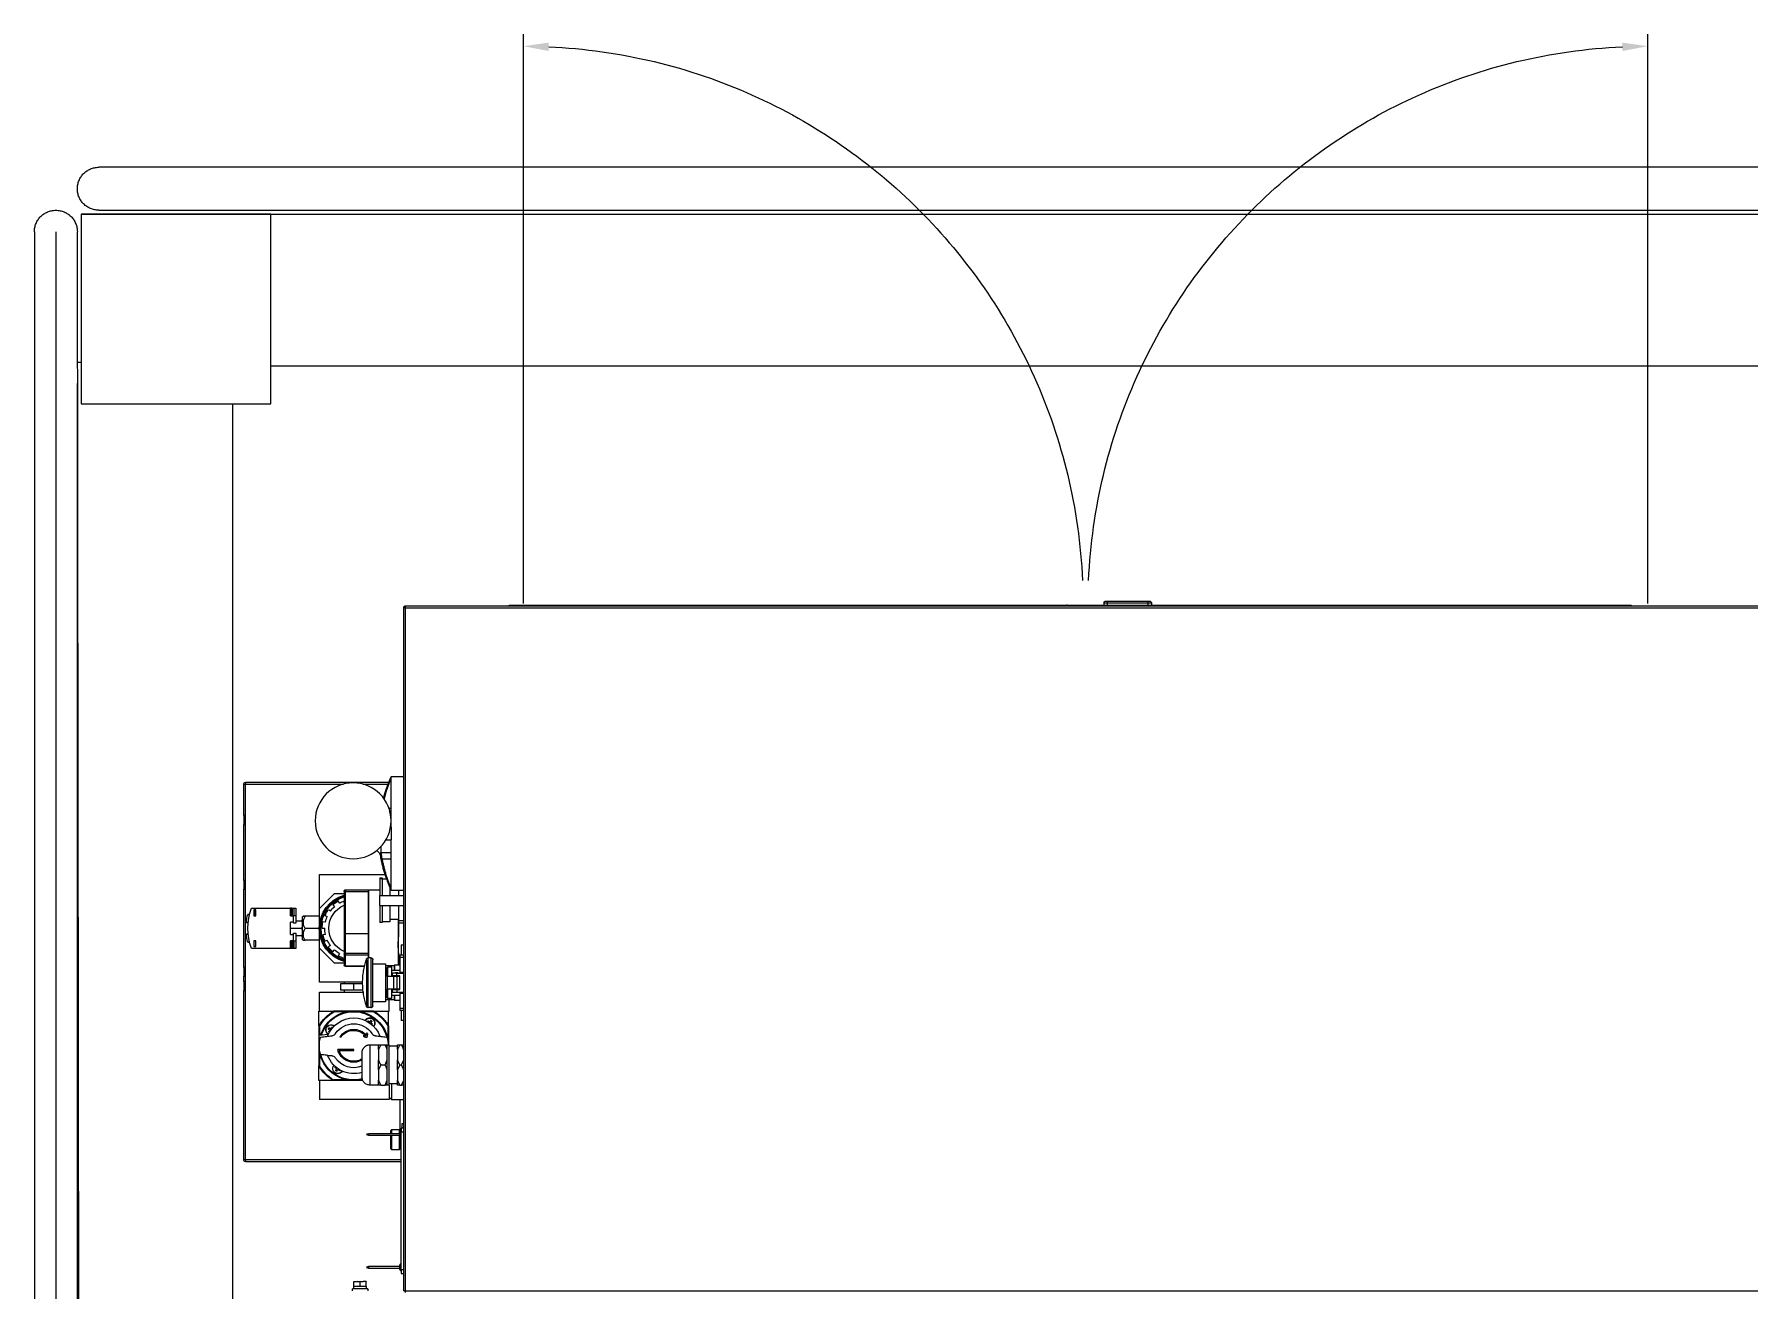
# Model space of a CAD drawing. Extents: x -681219 to -550379, y -242630 to -158199.
# Drawn here: x -670946 to -669590, y -213595 to -212602 of the extents above; entities that cross this region are included whole.
import ezdxf

# ---------------------------------------------------------------- set-up
doc = ezdxf.new("R2010")
doc.units = 0
doc.header["$LTSCALE"] = 1000
doc.linetypes.add('DASHED2', pattern=[9.525, 6.35, -3.175])
doc.linetypes.add('HIDDEN', pattern=[9.525, 6.35, -3.175])
doc.layers.get('0').update_dxf_attribs({"linetype": 'CONTINUOUS'})
doc.layers.add('future', color=4, linetype='DASHED2', lineweight=0)

# ---------------------------------------------------------------- blocks, each defined once
blk = doc.blocks.new('A$Caddf9ae6')
at = {"color": 0}
for p, q in [((1175.7, -2428), (1175.7, 1338)), ((1209.7, 1304), (1209.7, -2428)), ((1172.7, -2442), (1172.7, -695)), ((-1243.7, -2445), (1038.7, -2445)), ((-1140.7, -2442), (1158.7, -2445)), ((-525.7, -2445), (737.7, -2445)), ((1192.7, -2445), (1192.7, -2445)), ((1158.7, -2462), (-1260.7, -2462)), ((1158.7, -2479), (-1243.7, -2479))]:
    blk.add_line(p, q, dxfattribs=at)
at = {"color": 0, "linetype": 'HIDDEN'}
for p, q in [((1052.7, -2292), (1052.7, 1168)), ((321.5, -2185.5), (321.5, 836.5)), ((321.5, -2185.5), (321.5, 836.5)), ((861.5, -2185.5), (861.5, 836.5)), ((863, -2185.5), (863, 836.5)), ((863, -1217.5), (863.5, -1217.5)), ((863.5, -1662.5), (863.5, -1217.5)), ((863.5, -1595.7), (865.3, -1595.7)), ((865.3, -1598.7), (863.5, -1598.7)), ((865.3, -1598.7), (865.3, -1595.7)), ((866.3, -1596.7), (865.3, -1595.7)), ((865.3, -1630.7), (865.3, -1598.7)), ((866.3, -1598.7), (865.3, -1598.7)), ((866.3, -1596.7), (866.3, -1598.7)), ((866.3, -1598.7), (866.3, -1630.7)), ((866.3, -1618.8), (866.3, -1618.8)), ((863.5, -1630.7), (865.3, -1630.7)), ((865.3, -1633.7), (863.5, -1633.7)), ((865.3, -1633.7), (865.3, -1630.7)), ((865.3, -1630.7), (866.3, -1630.7)), ((865.3, -1633.7), (866.3, -1632.7)), ((866.3, -1630.7), (866.3, -1632.7)), ((863.5, -1662.5), (863, -1662.5)), ((863.4, -1662.5), (863.5, -1662.5)), ((863.5, -1662.8), (863.4, -1663)), ((863.5, -1662.5), (863.5, -1662.8)), ((863.5, -2103), (863.5, -1662.5)), ((863.5, -2103), (863, -2103)), ((320, -2185.5), (321.5, -2185.5)), ((321.5, -2185.5), (861.5, -2185.5)), ((321.5, -2185.5), (861.5, -2185.5)), ((321.5, -2187), (321.5, -2185.5)), ((321.5, -2187), (861.5, -2187)), ((321.5, -2187), (861.5, -2187)), ((335, -2189), (335, -2187)), ((338, -2189), (335, -2189)), ((338, -2187), (338, -2189)), ((338, -2189), (447, -2189)), ((339.1, -2190.3), (339.1, -2214.5)), ((340, -2190.3), (339.1, -2190.3)), ((340.9, -2190.3), (340, -2190.3)), ((340.9, -2214.5), (340.9, -2190.3)), ((434, -2189.5), (433, -2190.5)), ((444.1, -2190.5), (433, -2190.5)), ((433, -2190.5), (433, -2196.5)), ((433, -2196.5), (444.1, -2196.5)), ((433, -2196.5), (434, -2197.5)), ((434, -2189.5), (442.4, -2189.5)), ((435, -2189.5), (435, -2189)), ((435, -2189), (435, -2189.5)), ((444.1, -2190.3), (444.1, -2214.5)), ((445, -2190.3), (444.1, -2190.3)), ((445.9, -2190.3), (445, -2190.3)), ((445.9, -2214.5), (445.9, -2190.3)), ((449, -2190.5), (445.9, -2190.5)), ((445.9, -2196.5), (449, -2196.5)), ((447, -2189), (447, -2187)), ((450, -2189), (447, -2189)), ((447.6, -2189.5), (448, -2189.5)), ((449, -2190.5), (448, -2189.5)), ((448, -2197.5), (449, -2196.5)), ((472.5, -2190), (448.5, -2190)), ((449, -2196.5), (449, -2190.5)), ((450, -2187), (450, -2189)), ((453.5, -2188.5), (450, -2188.5)), ((453.5, -2187), (453.5, -2188.5)), ((472.5, -2187), (472.5, -2196.5)), ((472.5, -2196.5), (476.7, -2196.5)), ((472.5, -2196.5), (474.5, -2198.5)), ((476.7, -2196.5), (485, -2196.5)), ((484, -2188.8), (487.9, -2187)), ((484, -2187), (484, -2188.8)), ((484, -2190.2), (484, -2188.8)), ((484, -2192), (487.9, -2192)), ((485, -2192), (485, -2198.5)), ((496.1, -2192), (487.9, -2192)), ((500, -2190.2), (496.1, -2192)), ((496.1, -2192), (503.9, -2192)), ((500, -2188.8), (503.9, -2187)), ((500, -2190.2), (500, -2188.8)), ((512.1, -2192), (503.9, -2192)), ((516, -2190.2), (512.1, -2192)), ((512.1, -2192), (516, -2192)), ((515, -2198.5), (515, -2192)), ((516, -2190.2), (516, -2188.8)), ((516, -2192), (516, -2190.2)), ((535, -2187), (535, -2189)), ((543, -2189), (535, -2189)), ((543, -2187), (543, -2190)), ((544.9, -2190), (543, -2190)), ((544.9, -2190), (544.9, -2187)), ((556.7, -2190), (544.9, -2190)), ((551, -2190), (551, -2194)), ((551, -2194), (555, -2194)), ((551, -2194), (551.5, -2194.5)), ((555, -2194.5), (551.5, -2194.5)), ((551.5, -2194.5), (551.5, -2201.5)), ((552.5, -2196.5), (560, -2196.5)), ((552.5, -2196.5), (552.5, -2199.5)), ((555, -2190), (555, -2196.5)), ((556.7, -2190), (556.7, -2187)), ((557.5, -2190), (556.7, -2190)), ((557.2, -2191.5), (557.2, -2193.5)), ((557.5, -2191.5), (557.2, -2191.5)), ((557.2, -2193.5), (557.5, -2193.5)), ((557.5, -2192.5), (557.5, -2187)), ((559.5, -2192.5), (557.5, -2192.5)), ((557.5, -2196), (557.5, -2192.5)), ((557.5, -2196), (559.5, -2196)), ((559.5, -2192.5), (559.5, -2190)), ((559.5, -2190), (570.5, -2190)), ((560, -2191.5), (559.5, -2191.5)), ((559.5, -2196), (559.5, -2192.5)), ((559.5, -2193.5), (560, -2193.5)), ((560, -2190), (560, -2192.5)), ((570, -2192.5), (560, -2192.5)), ((560, -2192.5), (560, -2195)), ((570, -2195), (560, -2195)), ((560, -2195), (560, -2200)), ((570, -2190), (570, -2192.5)), ((570.5, -2191.5), (570, -2191.5)), ((570, -2192.5), (570, -2195)), ((570, -2193.5), (570.5, -2193.5)), ((570, -2195), (570, -2200)), ((570, -2196.5), (577.5, -2196.5)), ((570.5, -2190), (570.5, -2192.5)), ((570.5, -2192.5), (570.5, -2196)), ((570.5, -2192.5), (572.5, -2192.5)), ((570.5, -2196), (572.5, -2196)), ((572.5, -2192.5), (572.5, -2187)), ((573.3, -2190), (572.5, -2190)), ((572.7, -2191.5), (572.5, -2191.5)), ((572.5, -2192.5), (572.5, -2196)), ((572.5, -2193.5), (572.7, -2193.5)), ((572.7, -2191.5), (572.7, -2193.5)), ((573.3, -2190), (573.3, -2187)), ((585.1, -2190), (573.3, -2190)), ((575, -2196.5), (575, -2190)), ((575, -2194), (578.1, -2194)), ((577.7, -2194.5), (575, -2194.5)), ((577.5, -2199.5), (577.5, -2196.5)), ((578.5, -2194.5), (577.7, -2194.5)), ((578.1, -2194), (579, -2194)), ((578.5, -2194.5), (579, -2194)), ((578.5, -2201.5), (578.5, -2194.5)), ((579, -2194), (579, -2190)), ((579, -2191), (588.4, -2191)), ((588.4, -2191.5), (579, -2191.5)), ((585.1, -2190), (585.1, -2187)), ((587, -2190), (585.1, -2190)), ((587, -2190), (587, -2187)), ((593.1, -2189), (587, -2189)), ((588.4, -2191.5), (588.4, -2191)), ((595, -2191.5), (588.4, -2191.5)), ((595, -2189), (593.1, -2189)), ((595, -2189), (595, -2187)), ((601.6, -2191.5), (595, -2191.5)), ((601.6, -2191), (601.6, -2191.5)), ((601.6, -2191), (612, -2191)), ((615, -2191.5), (601.6, -2191.5)), ((612, -2187), (612, -2191)), ((612, -2191), (614, -2191)), ((614, -2187), (614, -2191)), ((614, -2191), (626, -2191)), ((615, -2191), (615, -2198)), ((626, -2187.1), (626.3, -2187.2)), ((633.7, -2187.2), (634, -2187.1)), ((634, -2191), (638, -2191)), ((638, -2187), (638, -2197)), ((728, -2197), (728, -2187)), ((861.5, -2185.5), (861.5, -2187)), ((861.5, -2185.5), (863, -2185.5)), ((444.1, -2197.5), (434, -2197.5)), ((448, -2197.5), (445.9, -2197.5)), ((477.7, -2198.5), (472.6, -2198.5)), ((482.3, -2198.5), (477.7, -2198.5)), ((484, -2198.5), (482.3, -2198.5)), ((484, -2198.5), (516, -2198.5)), ((484, -2198.5), (484, -2200)), ((484, -2201.8), (487.9, -2200)), ((484, -2200), (484, -2201.8)), ((484, -2200), (487.9, -2200)), ((484, -2205.2), (484, -2201.8)), ((484, -2207), (487.9, -2207)), ((484, -2207), (484, -2213.5)), ((487.9, -2200), (492, -2200)), ((492, -2207), (487.9, -2207)), ((492, -2200), (496.1, -2200)), ((496.1, -2207), (492, -2207)), ((496.1, -2200), (503.9, -2200)), ((500, -2205.2), (496.1, -2207)), ((496.1, -2207), (503.9, -2207)), ((500, -2201.8), (503.9, -2200)), ((500, -2205.2), (500, -2201.8)), ((503.9, -2200), (508, -2200)), ((508, -2207), (503.9, -2207)), ((508, -2200), (512.1, -2200)), ((512.1, -2207), (508, -2207)), ((512.1, -2200), (516, -2200)), ((516, -2205.2), (512.1, -2207)), ((512.1, -2207), (516, -2207)), ((516, -2200), (516, -2198.5)), ((531, -2199), (516, -2199)), ((516, -2205.2), (516, -2201.8)), ((516, -2207), (516, -2205.2)), ((516, -2213.5), (516, -2207)), ((530.8, -2199.5), (520.3, -2199.5)), ((522.2, -2201.7), (522, -2200.6)), ((522.3, -2202.8), (522.2, -2201.7)), ((522.4, -2203.9), (522.3, -2202.8)), ((522.6, -2205), (522.4, -2203.9)), ((522.7, -2206.1), (522.6, -2205)), ((522.8, -2207.2), (522.7, -2206.1)), ((523, -2208.3), (522.8, -2207.2)), ((523.1, -2209.3), (523, -2208.3)), ((530.8, -2199.5), (531, -2199)), ((531, -2199), (542.6, -2199)), ((542.6, -2210.7), (542.6, -2198.5)), ((542.6, -2198.5), (551.5, -2198.5)), ((542.6, -2210.7), (542.6, -2199)), ((579.1, -2201.5), (550, -2201.5)), ((550, -2201.5), (550, -2211.5)), ((552.5, -2199.5), (560, -2199.5)), ((552.5, -2199.5), (553, -2200)), ((553, -2200), (560, -2200)), ((570, -2200), (560, -2200)), ((570, -2199.5), (577.5, -2199.5)), ((570, -2200), (577, -2200)), ((577, -2200), (577.5, -2199.5)), ((580, -2201.5), (579.1, -2201.5)), ((580, -2211.5), (580, -2201.5)), ((626, -2204), (612.5, -2204)), ((612.5, -2204), (612.5, -2206)), ((626, -2206), (612.5, -2206)), ((626, -2198), (613, -2198)), ((613, -2198), (613, -2204)), ((626, -2206), (634, -2206)), ((640.8, -2198), (634, -2198)), ((647.5, -2204), (634, -2204)), ((647.5, -2206), (634, -2206)), ((638.3, -2197), (638, -2197)), ((638.3, -2197), (639.8, -2197)), ((638.5, -2233), (638.5, -2206)), ((639.8, -2197), (668, -2197)), ((647, -2204), (647, -2200.4)), ((647.9, -2204), (647.5, -2204)), ((647.5, -2206), (647.5, -2204)), ((647.9, -2206), (647.5, -2206)), ((647.9, -2206), (647.9, -2204)), ((663, -2204.1), (663, -2197)), ((668, -2197), (678, -2197)), ((688, -2197), (678, -2197)), ((688, -2197), (698, -2197)), ((688, -2197), (688, -2197.6)), ((698, -2197), (726.2, -2197)), ((698, -2197), (698, -2197.6)), ((703, -2198.7), (703, -2197)), ((711, -2203), (711.7, -2202.8)), ((711.7, -2202.8), (714.6, -2202)), ((722, -2219.3), (722, -2199.3)), ((726.2, -2197), (727.7, -2197)), ((728, -2197), (727.7, -2197)), ((323.1, -2215.5), (321.5, -2215.5)), ((323.1, -2215.5), (323.1, -2227.5)), ((324.7, -2216.6), (323.1, -2216.6)), ((324.7, -2216.6), (324.7, -2226.4)), ((325.1, -2216.6), (324.7, -2217.1)), ((325.2, -2218.4), (325.2, -2216.6)), ((325.2, -2216.6), (328.6, -2216.6)), ((325.2, -2219.7), (325.2, -2218.4)), ((325.2, -2221.5), (325.2, -2219.7)), ((325.2, -2223.3), (325.2, -2221.5)), ((325.2, -2221.5), (328.6, -2221.5)), ((325.2, -2224.6), (325.2, -2223.3)), ((328.6, -2216.6), (328.8, -2219.1)), ((328.8, -2219.1), (328.6, -2221.5)), ((328.6, -2221.5), (328.8, -2223.9)), ((328.8, -2216.6), (328.8, -2219.1)), ((328.8, -2223.9), (328.8, -2219.1)), ((339.1, -2214.5), (339.6, -2216.3)), ((339.1, -2214.5), (340.9, -2214.5)), ((340.4, -2216.3), (339.6, -2216.3)), ((340.4, -2216.3), (340.9, -2214.5)), ((444.1, -2214.5), (444.6, -2216.3)), ((444.1, -2214.5), (445.9, -2214.5)), ((445.4, -2216.3), (444.6, -2216.3)), ((445.4, -2216.3), (445.9, -2214.5)), ((484, -2213.5), (516, -2213.5)), ((488.1, -2219.6), (488.1, -2221.3)), ((509.5, -2220), (490.5, -2220)), ((521.8, -2215.9), (522.2, -2215.8)), ((521.9, -2216.2), (521.8, -2215.9)), ((521.9, -2216.5), (521.9, -2216.2)), ((522, -2216.8), (521.9, -2216.5)), ((522, -2217.1), (522, -2216.8)), ((522.1, -2217.4), (522, -2217.1)), ((522.1, -2217.7), (522.1, -2217.4)), ((522.2, -2218), (522.1, -2217.7)), ((522.2, -2215.8), (522.5, -2215.8)), ((522.2, -2218.4), (522.2, -2218)), ((522.4, -2218.4), (522.2, -2218.4)), ((522.5, -2218.5), (522.4, -2218.4)), ((522.5, -2215.8), (522.8, -2215.7)), ((522.6, -2218.6), (522.5, -2218.5)), ((522.7, -2218.7), (522.6, -2218.6)), ((522.8, -2218.8), (522.7, -2218.7)), ((522.8, -2215.7), (523.1, -2215.7)), ((522.8, -2217.1), (522.9, -2217.3)), ((522.9, -2218.8), (522.8, -2218.8)), ((522.9, -2217.3), (522.9, -2217.6)), ((522.9, -2217.6), (523, -2217.8)), ((523, -2218.9), (522.9, -2218.8)), ((523, -2217.8), (523, -2218)), ((523, -2218), (523, -2218.3)), ((523, -2218.3), (523.1, -2218.5)), ((523.1, -2219), (523, -2218.9)), ((523.1, -2215.7), (523.4, -2215.6)), ((523.1, -2218.5), (523.1, -2218.8)), ((523.1, -2218.8), (523.1, -2219)), ((523.6, -2216.4), (523.3, -2216.5)), ((523.4, -2215.6), (523.8, -2215.6)), ((523.8, -2216.4), (523.6, -2216.4)), ((523.8, -2215.6), (524.1, -2215.5)), ((524.1, -2216.3), (523.8, -2216.4)), ((524.1, -2215.5), (524.4, -2215.5)), ((524.3, -2216.3), (524.1, -2216.3)), ((524.6, -2216.3), (524.3, -2216.3)), ((524.4, -2215.5), (524.5, -2215.6)), ((524.5, -2215.6), (524.6, -2215.6)), ((524.6, -2215.6), (524.8, -2215.7)), ((524.8, -2216.2), (524.6, -2216.3)), ((524.8, -2215.7), (524.9, -2215.8)), ((525.1, -2216.2), (524.8, -2216.2)), ((524.9, -2215.8), (525, -2215.9)), ((525, -2215.9), (525.1, -2216)), ((525.1, -2216), (525.2, -2216.1)), ((525.3, -2216.1), (525.1, -2216.2)), ((525.2, -2216.1), (525.3, -2216.1)), ((532.3, -2211.8), (532.4, -2211.9)), ((532.4, -2211.9), (532.5, -2212.1)), ((532.5, -2212.1), (532.7, -2212.3)), ((532.7, -2212.3), (532.8, -2212.4)), ((532.8, -2212.4), (532.9, -2212.6)), ((532.9, -2212.6), (533, -2212.8)), ((533, -2212.8), (533.1, -2213)), ((533.1, -2213), (533.3, -2213.1)), ((533.4, -2213), (533.3, -2213.1)), ((533.6, -2212.9), (533.4, -2213)), ((533.8, -2212.8), (533.6, -2212.9)), ((533.9, -2212.7), (533.8, -2212.8)), ((534.1, -2212.5), (533.9, -2212.7)), ((534.1, -2213.9), (533.9, -2214)), ((533.9, -2214), (534, -2214.2)), ((534, -2214.2), (534.1, -2214.4)), ((534.3, -2212.4), (534.1, -2212.5)), ((534.2, -2213.8), (534.1, -2213.9)), ((534.1, -2214.4), (534.2, -2214.6)), ((534.4, -2213.7), (534.2, -2213.8)), ((534.2, -2214.6), (534.4, -2214.7)), ((534.4, -2212.3), (534.3, -2212.4)), ((534.6, -2212.2), (534.4, -2212.3)), ((534.6, -2213.6), (534.4, -2213.7)), ((534.4, -2214.7), (534.5, -2214.9)), ((534.5, -2214.9), (534.6, -2215.1)), ((534.7, -2212.3), (534.6, -2212.2)), ((534.7, -2213.4), (534.6, -2213.6)), ((534.6, -2215.1), (534.7, -2215.2)), ((534.8, -2212.4), (534.7, -2212.3)), ((534.9, -2213.3), (534.7, -2213.4)), ((534.7, -2215.2), (534.8, -2215.4)), ((534.8, -2212.5), (534.8, -2212.4)), ((534.9, -2212.6), (534.8, -2212.5)), ((535, -2212.8), (534.9, -2212.6)), ((535.1, -2213.2), (534.9, -2213.3)), ((535.1, -2212.9), (535, -2212.8)), ((535.2, -2213), (535.1, -2212.9)), ((535.2, -2213.1), (535.1, -2213.2)), ((535.2, -2213.1), (535.2, -2213)), ((542.1, -2210.8), (542.6, -2210.7)), ((542.1, -2210.8), (542.1, -2221.3)), ((583.5, -2213), (545.3, -2213)), ((545.3, -2213), (545.3, -2215)), ((545.3, -2215), (583.5, -2215)), ((546.7, -2211.5), (582.1, -2211.5)), ((582.1, -2216.5), (546.7, -2216.5)), ((557.9, -2219.1), (557.6, -2219.1)), ((559, -2219.2), (559, -2226.6)), ((564, -2219.5), (564, -2226.6)), ((577.9, -2218), (577.9, -2233)), ((578.2, -2218), (578.2, -2233)), ((582.1, -2211.5), (583.2, -2211.5)), ((583.2, -2216.5), (582.1, -2216.5)), ((584.8, -2213), (583.5, -2213)), ((583.5, -2215), (584.8, -2215)), ((584.8, -2215), (584.8, -2213)), ((584.8, -2214.5), (638.1, -2214.5)), ((637.4, -2215), (584.8, -2215)), ((587, -2233), (587, -2215)), ((588.1, -2215), (588.1, -2233)), ((603.9, -2233), (603.9, -2215)), ((637.1, -2233), (637.1, -2215)), ((638.1, -2214.5), (638.1, -2233)), ((321.5, -2227.5), (323.1, -2227.5)), ((323.1, -2226.4), (324.7, -2226.4)), ((324.7, -2225.9), (325.1, -2226.4)), ((325.2, -2226.4), (325.2, -2224.6)), ((325.2, -2226.4), (328.6, -2226.4)), ((328.8, -2223.9), (328.6, -2226.4)), ((328.8, -2226.4), (328.8, -2223.9)), ((511.3, -2226.5), (512.1, -2226.5)), ((557.6, -2233.8), (559, -2233.8)), ((564, -2226.6), (559, -2226.6)), ((564, -2233.8), (565.5, -2233.8)), ((578.2, -2233), (577.9, -2233)), ((578.2, -2233), (587, -2233)), ((587.7, -2234), (578.9, -2234)), ((584.2, -2234.1), (584.6, -2234)), ((588.1, -2233), (587, -2233)), ((587.8, -2234), (587.7, -2234)), ((603.9, -2234), (587.7, -2234)), ((587.9, -2233.9), (587.8, -2234)), ((588, -2233.9), (587.9, -2233.9)), ((588.1, -2233.6), (588, -2233.7)), ((588, -2233.7), (588, -2233.9)), ((588.1, -2233), (588.1, -2233.2)), ((588.1, -2233), (603.9, -2233)), ((588.1, -2233.2), (588.1, -2233.4)), ((588.1, -2233.4), (588.1, -2233.6)), ((603.9, -2233), (603.9, -2234)), ((603.9, -2233), (637.1, -2233)), ((637.1, -2234), (603.9, -2234)), ((631.8, -2234.1), (631.4, -2234)), ((637.1, -2233), (637.1, -2234)), ((638.1, -2233), (637.1, -2233)), ((637.5, -2234), (637.1, -2234)), ((638.1, -2233), (638.5, -2233)), ((1022.7, -2442), (1022.7, -2292)), ((1022.7, -2292), (1172.7, -2292)), ((1172.7, -2292), (1172.7, -2442)), ((-1107.7, -2322), (1022.7, -2322.2)), ((1172.7, -2442), (1022.7, -2442)), ((1055.7, -2445), (1055.7, -2442))]:
    blk.add_line(p, q, dxfattribs=at)
at = {"color": 8, "linetype": 'HIDDEN'}
for p, q in [((864.8, -1203.7), (1314.8, -1203.7)), ((864.8, -2092.4), (1314.8, -2092.4))]:
    blk.add_line(p, q, dxfattribs=at)
at = {"color": 0, "linetype": 'Continuous', "lineweight": 15}
for p, q in [((423.5, -2189), (423.5, -2311.9)), ((425, -2189), (425, -2311.9)), ((472.6, -2198.5), (472.6, -2253.5)), ((650.5, -2253.5), (650.5, -2201.6)), ((723.5, -2311.9), (723.5, -2198.7)), ((487.6, -2219.3), (487.6, -2242.4)), ((542.6, -2210.7), (542.6, -2242.4)), ((557.6, -2253.5), (557.6, -2219)), ((565.5, -2219.5), (565.5, -2253.5)), ((488.1, -2231.7), (488.1, -2242.3)), ((495.9, -2237.3), (495.8, -2237.3)), ((511.3, -2238.1), (511.3, -2226.5)), ((512.1, -2226.5), (512.1, -2239.2)), ((522.1, -2237.5), (522.1, -2236.5)), ((542.1, -2231.7), (542.1, -2242.3)), ((559, -2226.6), (559, -2237)), ((564, -2237), (559, -2237)), ((564, -2226.6), (564, -2237)), ((580.5, -2234), (580.5, -2241.7)), ((635.5, -2241.7), (635.5, -2234)), ((722, -2311.9), (722, -2234.7)), ((488.1, -2242.3), (487.6, -2242.4)), ((487.6, -2242.4), (487.6, -2253.5)), ((487.6, -2242.4), (487.6, -2254)), ((495, -2240), (495.1, -2239.8)), ((495, -2240), (495, -2240.1)), ((495, -2240.1), (495.1, -2240.2)), ((495.1, -2239.8), (495.3, -2239.7)), ((495.1, -2240.2), (495.2, -2240.3)), ((495.2, -2240.3), (495.3, -2240.4)), ((495.3, -2239.7), (495.5, -2239.6)), ((495.3, -2240.4), (495.4, -2240.5)), ((495.5, -2237.6), (495.4, -2237.7)), ((495.4, -2237.7), (495.5, -2237.8)), ((495.4, -2240.5), (495.4, -2240.6)), ((495.4, -2240.6), (495.5, -2240.7)), ((495.6, -2237.5), (495.5, -2237.6)), ((495.5, -2237.8), (495.6, -2238)), ((495.5, -2239.6), (495.6, -2239.5)), ((495.5, -2240.7), (495.6, -2240.9)), ((495.7, -2237.4), (495.6, -2237.5)), ((495.6, -2238), (495.7, -2238.1)), ((495.6, -2239.5), (495.8, -2239.4)), ((495.6, -2240.9), (495.8, -2240.7)), ((495.8, -2237.3), (495.7, -2237.4)), ((495.7, -2238.1), (495.8, -2238.3)), ((495.8, -2238.3), (495.9, -2238.5)), ((495.8, -2239.4), (496, -2239.2)), ((495.8, -2240.7), (495.9, -2240.6)), ((495.9, -2238.5), (496.1, -2238.7)), ((495.9, -2240.6), (496.1, -2240.5)), ((496, -2239.2), (496.1, -2239.1)), ((496.1, -2238.7), (496.2, -2238.8)), ((496.1, -2239.1), (496.3, -2239)), ((496.1, -2240.5), (496.3, -2240.4)), ((496.2, -2238.8), (496.3, -2239)), ((496.3, -2240.4), (496.4, -2240.3)), ((496.4, -2240.3), (496.6, -2240.1)), ((496.6, -2240.1), (496.8, -2240)), ((496.8, -2240), (496.9, -2239.9)), ((496.9, -2239.9), (497.1, -2240.1)), ((497.1, -2240.1), (497.2, -2240.2)), ((497.2, -2240.2), (497.3, -2240.4)), ((497.3, -2240.4), (497.4, -2240.6)), ((497.4, -2240.6), (497.5, -2240.8)), ((497.5, -2240.8), (497.7, -2240.9)), ((497.7, -2240.9), (497.8, -2241.1)), ((497.8, -2241.1), (497.9, -2241.3)), ((497.9, -2241.3), (498, -2241.2)), ((498, -2241.2), (498.1, -2241.1)), ((498.1, -2241.1), (498.2, -2241)), ((498.2, -2241), (498.3, -2240.9)), ((498.3, -2240.9), (498.4, -2240.9)), ((507.1, -2243.7), (507.2, -2244.8)), ((507.2, -2244.8), (507.3, -2245.9)), ((507.3, -2245.9), (507.5, -2247)), ((507.5, -2247), (507.6, -2248.1)), ((507.6, -2248.1), (507.7, -2249.2)), ((507.7, -2249.2), (507.9, -2250.2)), ((507.9, -2250.2), (508, -2251.3)), ((522.2, -2251.3), (522.3, -2250.2)), ((522.3, -2250.2), (522.4, -2249.2)), ((522.4, -2249.2), (522.6, -2248.1)), ((522.6, -2248.1), (522.7, -2247)), ((522.7, -2247), (522.8, -2245.9)), ((522.8, -2245.9), (523, -2244.8)), ((523, -2244.8), (523.1, -2243.7)), ((523.4, -2253.6), (524.2, -2247)), ((524.2, -2247), (524.2, -2246.6)), ((525.9, -2245.7), (525.9, -2245.8)), ((525.9, -2245.8), (526, -2245.9)), ((526, -2245.9), (526.1, -2246)), ((526.1, -2246), (526.2, -2246.1)), ((526.2, -2246.3), (526.4, -2246.1)), ((526.2, -2246.1), (526.2, -2246.3)), ((526.4, -2246.1), (526.6, -2246)), ((526.6, -2246), (526.7, -2245.9)), ((526.7, -2245.9), (526.9, -2245.8)), ((526.9, -2245.8), (527.1, -2245.7)), ((527.1, -2245.7), (527.2, -2245.5)), ((527.2, -2245.5), (527.4, -2245.4)), ((527.4, -2245.4), (527.6, -2245.3)), ((527.7, -2245.5), (527.6, -2245.3)), ((527.8, -2245.7), (527.7, -2245.5)), ((527.9, -2245.8), (527.8, -2245.7)), ((528.1, -2246), (527.9, -2245.8)), ((528.2, -2246.2), (528.1, -2246)), ((528.3, -2246.3), (528.2, -2246.2)), ((528.4, -2246.5), (528.3, -2246.3)), ((528.5, -2246.7), (528.4, -2246.5)), ((528.5, -2244.7), (528.7, -2244.6)), ((528.6, -2244.8), (528.5, -2244.7)), ((528.5, -2246.7), (528.6, -2246.6)), ((528.7, -2245), (528.6, -2244.8)), ((528.6, -2246.6), (528.8, -2246.5)), ((528.7, -2244.6), (528.8, -2244.4)), ((528.8, -2245.2), (528.7, -2245)), ((528.8, -2244.4), (529, -2244.3)), ((529, -2245.4), (528.8, -2245.2)), ((528.8, -2246.5), (528.9, -2246.4)), ((528.9, -2246.4), (529, -2246.3)), ((529, -2244.3), (529.2, -2244.2)), ((529.1, -2245.5), (529, -2245.4)), ((529, -2246.3), (529.1, -2246.3)), ((529.2, -2245.7), (529.1, -2245.5)), ((529.1, -2246.3), (529.2, -2246.2)), ((529.2, -2244.2), (529.3, -2244.1)), ((529.3, -2245.9), (529.2, -2245.7)), ((529.2, -2246.2), (529.3, -2246.1)), ((529.3, -2244.1), (529.5, -2244)), ((529.4, -2246), (529.3, -2245.9)), ((529.3, -2246.1), (529.4, -2246)), ((529.5, -2243.3), (529.5, -2243.2)), ((529.6, -2243.4), (529.5, -2243.3)), ((529.5, -2244), (529.7, -2243.8)), ((529.7, -2243.5), (529.6, -2243.4)), ((529.8, -2243.6), (529.7, -2243.5)), ((529.7, -2243.8), (529.8, -2243.7)), ((529.8, -2243.7), (529.8, -2243.6)), ((542.6, -2242.4), (542.1, -2242.3)), ((542.6, -2253.5), (542.6, -2242.4)), ((542.6, -2254), (542.6, -2242.4)), ((580.5, -2241.7), (592.7, -2253.9)), ((588.1, -2237.9), (586.3, -2238.9)), ((589.4, -2243.1), (590.9, -2241.8)), ((594.5, -2245), (593.3, -2246.6)), ((597.8, -2249.3), (598.6, -2247.4)), ((603.2, -2248.9), (602.8, -2250.9)), ((608, -2251.4), (608, -2249.4)), ((612.8, -2248.9), (613.2, -2250.9)), ((618.2, -2249.3), (617.4, -2247.4)), ((621.5, -2245), (622.7, -2246.6)), ((623.3, -2253.9), (635.5, -2241.7)), ((626.6, -2243.1), (625.1, -2241.8)), ((627.9, -2237.9), (629.7, -2238.9)), ((487.6, -2253.5), (472.6, -2253.5)), ((487.6, -2254), (499.2, -2254)), ((499.4, -2253.5), (499.2, -2254)), ((516.3, -2254), (499.2, -2254)), ((509.9, -2253.5), (499.4, -2253.5)), ((508, -2251.3), (508.1, -2252.4)), ((516.3, -2254), (516.3, -2253.7)), ((522.9, -2254), (516.3, -2254)), ((522, -2252.4), (522.2, -2251.3)), ((531, -2254), (522.9, -2254)), ((530.8, -2253.5), (523.4, -2253.5)), ((531, -2254), (530.8, -2253.5)), ((531, -2254), (542.6, -2254)), ((542.6, -2253.5), (557.6, -2253.5)), ((565.5, -2253.5), (580.5, -2253.5)), ((580.5, -2253.5), (580.5, -2253.9)), ((592.7, -2253.9), (580.5, -2253.9)), ((623.3, -2253.9), (592.7, -2253.9)), ((598.5, -2253.9), (598.5, -2264.9)), ((607.9, -2253.9), (607.9, -2264.9)), ((617.5, -2253.9), (617.5, -2264.9)), ((617.5, -2253.9), (617.5, -2264.9)), ((635.5, -2253.9), (623.3, -2253.9)), ((635.5, -2253.5), (650.5, -2253.5)), ((635.5, -2253.9), (635.5, -2253.5)), ((598, -2272.3), (592, -2272.3)), ((592, -2272.3), (592, -2273.5)), ((592, -2273.5), (598, -2273.5)), ((592, -2273.5), (592, -2275)), ((598, -2275), (592, -2275)), ((592, -2275), (592, -2275.4)), ((592, -2275.4), (598, -2275.4)), ((592, -2275.4), (592, -2276.4)), ((592, -2276.4), (598, -2276.4)), ((592, -2276.4), (592, -2307.4)), ((598, -2274.3), (598, -2272.3)), ((604.1, -2272.3), (598, -2272.3)), ((603, -2274.3), (598, -2274.3)), ((598, -2274.3), (598, -2276.4)), ((598.5, -2266.4), (599, -2266.9)), ((599, -2266.9), (617, -2266.9)), ((602, -2267.8), (602, -2272.3)), ((603, -2274.1), (604.1, -2274.1)), ((603, -2274.3), (603, -2274.1)), ((603, -2276.4), (603, -2274.3)), ((603, -2276.4), (612.9, -2276.4)), ((604.1, -2274.1), (604.1, -2272.3)), ((608, -2276.4), (608, -2267.8)), ((612, -2272.3), (612, -2274.1)), ((618, -2272.3), (612, -2272.3)), ((612, -2274.1), (612.9, -2274.1)), ((612.9, -2274.1), (612.9, -2274.3)), ((618, -2274.3), (612.9, -2274.3)), ((612.9, -2274.3), (612.9, -2276.4)), ((614, -2272.3), (614, -2267.8)), ((617, -2266.9), (617.5, -2266.4)), ((624, -2272.3), (618, -2272.3)), ((618, -2272.3), (618, -2274.3)), ((618, -2273.5), (624, -2273.5)), ((618, -2276.4), (618, -2274.3)), ((618, -2275), (624, -2275)), ((618, -2275.4), (624, -2275.4)), ((618, -2276.4), (624, -2276.4)), ((624, -2273.5), (624, -2272.3)), ((624, -2275), (624, -2273.5)), ((624, -2275.4), (624, -2275)), ((624, -2275.4), (624, -2276.4)), ((624, -2307.4), (624, -2276.4)), ((593.5, -2305.5), (593.5, -2303.8)), ((593.5, -2303.8), (598, -2303.8)), ((598, -2304.3), (593.5, -2304.3)), ((598, -2303.8), (598, -2305.5)), ((618, -2303.8), (622.5, -2303.8)), ((618, -2305.5), (618, -2303.8)), ((618, -2304.3), (622.5, -2304.3)), ((622.5, -2303.8), (622.5, -2305.5)), ((423.5, -2311.9), (425, -2311.9)), ((425.1, -2313.5), (425.1, -2312)), ((425.1, -2312), (558.9, -2312)), ((425.1, -2313.5), (558.9, -2313.5)), ((558.9, -2313.5), (558.9, -2312)), ((558.9, -2312), (565.9, -2312)), ((565.9, -2313.5), (558.9, -2313.5)), ((565.9, -2312), (565.9, -2313.5)), ((565.9, -2312), (570.1, -2312)), ((565.9, -2313.5), (570.1, -2313.5)), ((570.1, -2313.5), (570.1, -2312)), ((570.1, -2312), (577.1, -2312)), ((577.1, -2313.5), (570.1, -2313.5)), ((577.1, -2312), (577.1, -2313.5)), ((577.1, -2312), (638.9, -2312)), ((577.1, -2313.5), (638.9, -2313.5)), ((598, -2305.5), (593.5, -2305.5)), ((596.9, -2308.9), (596.9, -2310.3)), ((597.3, -2310.4), (597.3, -2309)), ((603.1, -2309.9), (603.1, -2311.3)), ((603.6, -2311.4), (603.6, -2310)), ((612.4, -2310), (612.4, -2311.4)), ((612.9, -2311.3), (612.9, -2309.9)), ((622.5, -2305.5), (618, -2305.5)), ((618.7, -2309), (618.7, -2310.4)), ((619.2, -2310.3), (619.2, -2308.9)), ((638.9, -2313.5), (638.9, -2312)), ((638.9, -2312), (645.9, -2312)), ((645.9, -2313.5), (638.9, -2313.5)), ((645.9, -2312), (690.1, -2312)), ((645.9, -2312), (645.9, -2313.5)), ((645.9, -2313.5), (690.1, -2313.5)), ((690.1, -2313.5), (690.1, -2312)), ((690.1, -2312), (697.1, -2312)), ((697.1, -2313.5), (690.1, -2313.5)), ((697.1, -2312), (697.1, -2313.5)), ((697.1, -2312), (721.9, -2312)), ((697.1, -2313.5), (721.9, -2313.5)), ((721.9, -2313.5), (721.9, -2312)), ((722, -2311.9), (723.5, -2311.9))]:
    blk.add_line(p, q, dxfattribs=at)
blk.add_circle((693, -2227), 30, dxfattribs=at)
at = {"color": 0, "linetype": 'HIDDEN'}
for centre, radius, start, end in [((862, -1217.5), 1.51, 0, 48.0198), ((862, -2103), 1.51, 311.9802, 0), ((340, -2186.2), 4.18, 221.6667, 257.5559), ((340, -2186.2), 4.18, 282.4441, 318.3333), ((445, -2186.2), 4.18, 221.6667, 257.5559), ((445, -2186.2), 4.18, 282.4441, 318.3333), ((861.4, -2185.4), 1.6, 273.2246, 356.7754), ((515.1, -2226.5), 27.2, 76.1789, 88.0971), ((533.1, -2213.9), 4.1, 90, 130.3467), ((533.1, -2213.9), 4, 90, 130.2159), ((533.1, -2213.9), 3.92, 90, 130.1121), ((515.1, -2226.5), 31.2, 30.2313, 59.7687), ((515.1, -2226.5), 31.7, 29.9867, 60.0133), ((533.1, -2213.9), 4.1, 299.6533, 90), ((533.1, -2213.9), 4, 299.7841, 90), ((533.1, -2213.9), 3.92, 299.8879, 90), ((686, -2087.1), 120, 253.2344, 259.6266), ((663, -2213), 8, 35.3397, 79.6271), ((490.5, -2213.5), 6.5, 180, 270), ((509.5, -2213.5), 6.5, 270, 0), ((313.1, -1899.4), 381.7, 304.9577, 305.0568), ((312.8, -1898.9), 386.6, 304.9584, 305.0562), ((546.7, -2213), 1.5, 90, 180), ((546.7, -2215), 1.5, 180, 270), ((565, -2162.5), 57, 251.33, 288.67), ((583.2, -2213), 1.5, 0, 90), ((583.2, -2215), 1.5, 270, 0), ((578.9, -2233), 1, 180, 270), ((579, -2233.1), 0.896, 172.3604, 259.452), ((587.9, -2233.1), 0.896, 172.3701, 259.4422), ((637.1, -2233), 0.995, 270.285, 0.2984), ((637.5, -2233), 1, 270, 0)]:
    blk.add_arc(centre, radius, start, end, dxfattribs=at)
at = {"color": 8, "linetype": 'HIDDEN'}
for centre, start, end in [((863, -1203.7), 272.5907, 357.4093), ((863, -2092.4), 2.5907, 87.4093)]:
    blk.add_arc(centre, 442.4, start, end, dxfattribs=at)
at = {"color": 0, "linetype": 'Continuous', "lineweight": 15}
for centre, radius, start, end in [((515.1, -2226.5), 27.5, 287.6976, 88.1179), ((515.1, -2226.5), 27, 288.1865, 75.0563), ((515.1, -2226.5), 22, 290.1966, 69.8034), ((515.1, -2226.5), 27.5, 165.6214, 272.501), ((515.1, -2226.5), 27, 165.6534, 255.0563), ((515.1, -2226.5), 22, 162.8152, 249.8034), ((515.1, -2226.5), 17.3, 157.9979, 235.8287), ((515.1, -2226.5), 13, 150, 256.6576), ((515.1, -2226.5), 12.2, 147.8061, 251.8518), ((515.1, -2226.5), 13, 302.579, 50.7267), ((515.1, -2226.5), 12.2, 305.0136, 50.5424), ((515.1, -2226.5), 17.4, 304.1713, 55.8287), ((497.1, -2239.1), 4.1, 119.6533, 310.3467), ((497.1, -2239.1), 4, 119.7841, 310.2159), ((497.1, -2239.1), 3.92, 119.8879, 310.1121), ((608, -2226.4), 27.4, 196.1034, 270), ((608, -2226.4), 26.8, 196.5058, 270), ((608, -2226.4), 26, 196.9962, 270), ((608, -2226.4), 25, 198, 210), ((608, -2226.4), 19.8, 202.5721, 270), ((608, -2226.4), 19.8, 270, 337.4279), ((608, -2226.4), 26, 270, 343.0038), ((608, -2226.4), 26.8, 270, 343.4942), ((608, -2226.4), 27.4, 270, 343.8966), ((608, -2226.4), 23, 330, 340.7048), ((515.1, -2226.5), 31.8, 209.9867, 240.0133), ((515.1, -2226.5), 31.3, 210.2313, 239.7687), ((527.7, -2244.5), 4.1, 210.2487, 40.3467), ((527.7, -2244.5), 4, 209.7841, 40.2159), ((527.7, -2244.5), 3.92, 209.8878, 40.1121), ((515.1, -2226.5), 31.2, 300.2313, 329.7687), ((515.1, -2226.5), 31.7, 299.9867, 330.0133), ((608, -2226.4), 23, 210, 222), ((608, -2226.4), 25, 222, 234), ((608, -2226.4), 23, 234, 246), ((608, -2226.4), 25, 246, 258), ((608, -2226.4), 23, 258, 270), ((608, -2226.4), 25, 270, 282), ((608, -2226.4), 23, 282, 294), ((608, -2226.4), 25, 294, 306), ((608, -2226.4), 23, 306, 318), ((608, -2226.4), 25, 318, 330), ((515.1, -2226.5), 27.2, 256.1789, 283.8211), ((522.9, -2253.5), 0.5, 270, 353), ((425.1, -2311.9), 1.6, 180, 270), ((425.1, -2311.9), 0.1, 180, 270), ((608, -2262.2), 48, 250.5288, 289.4712), ((608, -2263.6), 48, 257.1808, 264.2008), ((608, -2263.6), 48, 275.7992, 282.8192), ((721.9, -2311.9), 0.1, 270, 0), ((721.9, -2311.9), 1.6, 270, 0)]:
    blk.add_arc(centre, radius, start, end, dxfattribs=at)
at = {"color": 0}
for centre, start, end in [((1192.7, -2428), 180, 360), ((1158.7, -2462), 270, 90)]:
    blk.add_arc(centre, 17, start, end, dxfattribs=at)
at = {"color": 0, "linetype": 'HIDDEN'}
for points, knots in [([(487.9, -2192), (487.3, -2191.8), (486, -2191.3), (484.7, -2190.6), (484, -2190.2)], [0, 0, 0, 0, 0.449133, 1, 1, 1, 1]), ([(484, -2190.2), (484, -2190.4), (484, -2191.1), (484, -2191.6), (484, -2192)], [0, 0, 0, 0, 0.195416, 1, 1, 1, 1]), ([(496.1, -2187), (496.7, -2187.2), (498, -2187.7), (499.3, -2188.4), (500, -2188.8)], [0, 0, 0, 0, 0.449139, 1, 1, 1, 1]), ([(503.9, -2192), (503.3, -2191.8), (502, -2191.3), (500.7, -2190.6), (500, -2190.2)], [0, 0, 0, 0, 0.449161, 1, 1, 1, 1]), ([(512.1, -2187), (512.7, -2187.2), (514, -2187.7), (515.3, -2188.4), (516, -2188.8)], [0, 0, 0, 0, 0.449155, 1, 1, 1, 1]), ([(516, -2188.8), (516, -2188.7), (516, -2188), (516, -2187.4), (516, -2187)], [0, 0, 0, 0, 0.195416, 1, 1, 1, 1]), ([(588.4, -2191), (589.6, -2191.1), (591.8, -2191.2), (594, -2191.4), (595, -2191.5), (595, -2191.5)], [0, 0, 0, 0, 0.529257, 0.993712, 1, 1, 1, 1]), ([(595, -2191.5), (595, -2191.5), (596, -2191.4), (598.2, -2191.2), (600.4, -2191.1), (601.6, -2191)], [0, 0, 0, 0, 0.006288, 0.470726, 1, 1, 1, 1]), ([(626, -2206), (626, -2205.9), (626, -2205.8), (626, -2204.7), (626, -2202.8), (626, -2199.8), (626, -2196.5), (626, -2193.1), (626, -2190.3), (626, -2188.4), (626, -2187.2), (626, -2187.1), (626, -2187)], [0, 0, 0, 0, 0.059065, 0.116514, 0.231145, 0.353925, 0.486229, 0.623774, 0.756386, 0.8388, 0.917794, 1, 1, 1, 1]), ([(634, -2206), (634, -2205.9), (634, -2205.8), (634, -2204.7), (634, -2202.8), (634, -2199.8), (634, -2196.5), (634, -2193.1), (634, -2190.3), (634, -2188.4), (634, -2187.2), (634, -2187.1), (634, -2187)], [0, 0, 0, 0, 0.059065, 0.116514, 0.231145, 0.353925, 0.486229, 0.623774, 0.756386, 0.8388, 0.917794, 1, 1, 1, 1]), ([(487.9, -2207), (487.3, -2206.8), (486, -2206.3), (484.7, -2205.6), (484, -2205.2)], [0, 0, 0, 0, 0.449133, 1, 1, 1, 1]), ([(484, -2205.2), (484, -2205.4), (484, -2206.1), (484, -2206.6), (484, -2207)], [0, 0, 0, 0, 0.195426, 1, 1, 1, 1]), ([(496.1, -2200), (496.7, -2200.2), (498, -2200.7), (499.3, -2201.4), (500, -2201.8)], [0, 0, 0, 0, 0.449139, 1, 1, 1, 1]), ([(503.9, -2207), (503.3, -2206.8), (502, -2206.3), (500.7, -2205.6), (500, -2205.2)], [0, 0, 0, 0, 0.449161, 1, 1, 1, 1]), ([(512.1, -2200), (512.7, -2200.2), (514, -2200.7), (515.3, -2201.4), (516, -2201.8)], [0, 0, 0, 0, 0.449155, 1, 1, 1, 1]), ([(516, -2201.8), (516, -2201.7), (516, -2201), (516, -2200.4), (516, -2200)], [0, 0, 0, 0, 0.195426, 1, 1, 1, 1]), ([(522, -2200.6), (522, -2200.6), (522, -2200.4), (521.9, -2200.3), (521.7, -2200.2), (521.6, -2200.1), (521.6, -2200.1)], [0, 0, 0, 0, 0.279814, 0.55991, 0.839131, 1, 1, 1, 1]), ([(524.8, -2212.2), (524.5, -2211.9), (523.8, -2211.3), (523.3, -2210.3), (523.2, -2209.6), (523.1, -2209.3)], [0, 0, 0, 0, 0.394421, 0.788878, 1, 1, 1, 1]), ([(638.3, -2197), (640, -2197.7), (642.7, -2198.9), (645.5, -2199.9), (646.5, -2200.2)], [0, 0, 0, 0, 0.636417, 1, 1, 1, 1]), ([(639.8, -2197), (643.7, -2198.5), (651.2, -2201.5), (659.2, -2203.2), (663, -2204.1)], [0, 0, 0, 0, 0.5175085, 1, 1, 1, 1]), ([(646.5, -2200.2), (647.1, -2200.4), (648.3, -2200.9), (649.8, -2201.4), (650.9, -2201.8), (651.5, -2202), (651.4, -2202), (651.4, -2202)], [0, 0, 0, 0, 0.231082, 0.462404, 0.686815, 0.89865, 1, 1, 1, 1]), ([(663, -2204.1), (663.6, -2204.2), (664.7, -2204.4), (666.2, -2204.5), (667.3, -2204.5), (667.9, -2204.4), (668, -2204.3), (668, -2204.2)], [0, 0, 0, 0, 0.213339, 0.426886, 0.636259, 0.84305, 1, 1, 1, 1]), ([(664.4, -2205.1), (664.5, -2205.1), (664.7, -2205.1), (665.9, -2205.1), (667.6, -2205), (669.8, -2204.9), (671.6, -2204.9), (672.8, -2204.9), (673, -2204.9)], [0, 0, 0, 0, 0.237575, 0.416597, 0.600802, 0.779943, 0.964272, 1, 1, 1, 1]), ([(668, -2204.2), (668, -2203.8), (668, -2203), (668, -2201.4), (668, -2199.5), (668, -2197.8), (668, -2197)], [0, 0, 0, 0, 0.242143, 0.48502, 0.742094, 1, 1, 1, 1]), ([(678, -2200.2), (678, -2199.9), (678, -2198.9), (678, -2197.7), (678, -2197)], [0, 0, 0, 0, 0.363583, 1, 1, 1, 1]), ([(678.5, -2201), (678.3, -2200.8), (678, -2200.5), (678, -2200.3), (678, -2200.2)], [0, 0, 0, 0, 0.741545, 1, 1, 1, 1]), ([(709.9, -2202.4), (711.4, -2202), (717, -2200.7), (722.3, -2198.6), (726.2, -2197)], [0, 0, 0, 0, 0.270599, 1, 1, 1, 1]), ([(714.6, -2202), (714.6, -2202), (714.5, -2202), (715, -2201.8), (716, -2201.5), (717.3, -2201), (718.6, -2200.6), (719.3, -2200.3), (719.5, -2200.2)], [0, 0, 0, 0, 0.099879, 0.296975, 0.497379, 0.706781, 0.927693, 1, 1, 1, 1]), ([(719.5, -2200.2), (720.5, -2199.9), (723.3, -2198.9), (726, -2197.7), (727.7, -2197)], [0, 0, 0, 0, 0.363583, 1, 1, 1, 1]), ([(328.8, -2216.6), (328.8, -2216.6), (328.7, -2216.6), (328.6, -2216.6), (328.6, -2216.6)], [0, 0, 0, 0, 0.973014, 1, 1, 1, 1]), ([(638.1, -2214.5), (638.1, -2214.5), (638.1, -2214.6), (638, -2214.7), (637.9, -2214.8), (637.7, -2215), (637.5, -2215), (637.4, -2215)], [0, 0, 0, 0, 0.005381, 0.166614, 0.526402, 0.783998, 1, 1, 1, 1]), ([(328.6, -2226.4), (328.6, -2226.4), (328.7, -2226.4), (328.8, -2226.4), (328.8, -2226.4)], [0, 0, 0, 0, 0.026986, 1, 1, 1, 1])]:
    blk.add_open_spline(points, degree=3, knots=knots, dxfattribs=at)
at = {"color": 0, "linetype": 'Continuous', "lineweight": 15}
for points, knots in [([(505.4, -2240.9), (505.7, -2241.2), (506.4, -2241.7), (506.9, -2242.8), (507, -2243.5), (507.1, -2243.7)], [0, 0, 0, 0, 0.394415, 0.788866, 1, 1, 1, 1]), ([(523.1, -2243.7), (523.2, -2243.3), (523.4, -2242.4), (524.1, -2241.4), (524.7, -2241), (524.8, -2240.9)], [0, 0, 0, 0, 0.395248, 0.790644, 1, 1, 1, 1]), ([(508.1, -2252.4), (508.2, -2252.5), (508.2, -2252.6), (508.3, -2252.8), (508.5, -2252.9), (508.6, -2252.9), (508.6, -2252.9)], [0, 0, 0, 0, 0.279757, 0.559891, 0.839055, 1, 1, 1, 1]), ([(521.6, -2252.9), (521.7, -2252.9), (521.8, -2252.9), (521.9, -2252.7), (522, -2252.6), (522, -2252.5), (522, -2252.4)], [0, 0, 0, 0, 0.277638, 0.555441, 0.833791, 1, 1, 1, 1]), ([(598.5, -2266.4), (598.5, -2266.4), (598.5, -2266.4), (598.5, -2266.2), (598.5, -2265.7), (598.5, -2265.2), (598.5, -2264.9)], [0, 0, 0, 0, 0.009414, 0.352803, 0.708168, 1, 1, 1, 1]), ([(598.5, -2264.9), (599.1, -2265.3), (600.4, -2266), (602.4, -2266.4), (604.1, -2266.4), (605.9, -2266), (607.2, -2265.3), (607.9, -2264.9)], [0, 0, 0, 0, 0.216199, 0.439771, 0.593431, 0.752216, 1, 1, 1, 1]), ([(605, -2266.9), (604.4, -2267), (603.3, -2267.1), (602.4, -2267.6), (602, -2267.8)], [0, 0, 0, 0, 0.604602, 1, 1, 1, 1]), ([(602, -2267.8), (602, -2267.6), (602, -2267.2), (602, -2266.9), (602, -2266.9), (602, -2266.9)], [0, 0, 0, 0, 0.4323797, 0.8795609, 1, 1, 1, 1]), ([(608, -2267.8), (607.6, -2267.6), (606.8, -2267.2), (605.7, -2266.9), (605.1, -2266.9), (605, -2266.9)], [0, 0, 0, 0, 0.4323732, 0.8795651, 1, 1, 1, 1]), ([(607.9, -2264.9), (608.6, -2265.3), (609.9, -2266), (611.8, -2266.4), (613.6, -2266.4), (615.5, -2266), (616.7, -2265.3), (617.5, -2264.9)], [0, 0, 0, 0, 0.216194, 0.439772, 0.593433, 0.752224, 1, 1, 1, 1]), ([(611, -2266.9), (610.4, -2267), (609.3, -2267.1), (608.4, -2267.6), (608, -2267.8)], [0, 0, 0, 0, 0.6046097, 1, 1, 1, 1]), ([(614, -2267.8), (613.6, -2267.6), (612.8, -2267.2), (611.7, -2266.9), (611.1, -2266.9), (611, -2266.9)], [0, 0, 0, 0, 0.432381, 0.879565, 1, 1, 1, 1]), ([(614, -2266.9), (614, -2267), (614, -2267.1), (614, -2267.6), (614, -2267.8)], [0, 0, 0, 0, 0.60464, 1, 1, 1, 1]), ([(617.5, -2264.9), (617.5, -2265.2), (617.5, -2265.7), (617.5, -2266.2), (617.5, -2266.5), (617.5, -2266.3), (617.5, -2265.8), (617.5, -2265.2), (617.5, -2264.9)], [0, 0, 0, 0, 0.143668, 0.3131417, 0.487656, 0.6498125, 0.8175233, 1, 1, 1, 1]), ([(597.3, -2310.4), (597.3, -2310.4), (597.2, -2310.3), (597, -2310.3), (596.9, -2310.3), (596.9, -2310.3), (596.9, -2310.3), (596.9, -2310.3)], [0, 0, 0, 0, 0.222014, 0.443874, 0.663298, 0.877065, 1, 1, 1, 1]), ([(603.6, -2311.4), (603.6, -2311.4), (603.6, -2311.4), (603.5, -2311.4), (603.4, -2311.4), (603.3, -2311.3), (603.2, -2311.3), (603.1, -2311.3)], [0, 0, 0, 0, 0.2134977, 0.4270396, 0.6410414, 0.8557187, 1, 1, 1, 1]), ([(612.9, -2311.3), (612.8, -2311.3), (612.7, -2311.3), (612.5, -2311.4), (612.4, -2311.4), (612.4, -2311.4), (612.4, -2311.4), (612.4, -2311.4)], [0, 0, 0, 0, 0.216101, 0.432024, 0.64738, 0.861785, 1, 1, 1, 1]), ([(619.2, -2310.3), (619.1, -2310.3), (619.1, -2310.3), (619.1, -2310.3), (618.9, -2310.3), (618.8, -2310.3), (618.7, -2310.4), (618.7, -2310.4)], [0, 0, 0, 0, 0.207693, 0.415161, 0.625316, 0.840794, 1, 1, 1, 1])]:
    blk.add_open_spline(points, degree=3, knots=knots, dxfattribs=at)
at = {"color": 8, "linetype": 'HIDDEN'}
for points in [[(1301.6, -1223.6), (1308.2, -1223.8), (1305.4, -1203.7)], [(1301.6, -2072.5), (1308.2, -2072.3), (1305.4, -2092.4)]]:
    blk.add_solid(points, dxfattribs=at)

msp = doc.modelspace()

# ---------------------------------------------------------------- block references
at = {"layer": 'future', "xscale": -1, "rotation": 270}
msp.add_blockref('A$Caddf9ae6', (-668466.9156, -213916.3249), dxfattribs=at)

doc.saveas('drawing.dxf')
